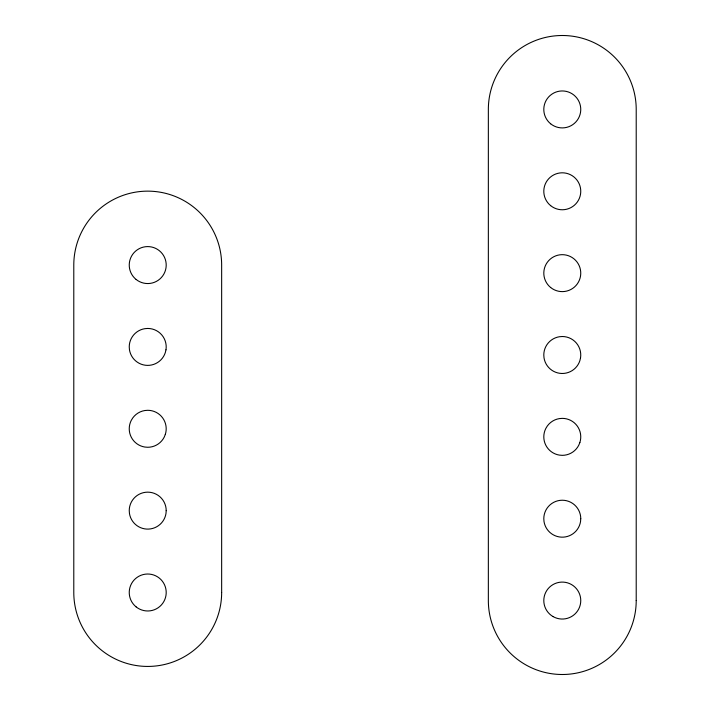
<?xml version="1.0" encoding="UTF-8"?>
<svg xmlns="http://www.w3.org/2000/svg" width="710" height="710" viewBox="0 0 710 710"><rect width="100%" height="100%" fill="white"/><g stroke="black" fill="none" stroke-linecap="round" stroke-linejoin="round"><path stroke-width="1.06" d="M166.202 510.641L165.98 513.534A18.487 18.487 0 0 1 129.468 513.534L129.238 510.641A18.487 18.487 0 0 1 147.724 492.154A18.487 18.487 0 0 1 166.202 510.641M580.762 518.708L580.531 521.601A18.487 18.487 0 0 1 544.02 521.601L543.798 518.708A18.487 18.487 0 0 1 562.276 500.23A18.487 18.487 0 0 1 580.762 518.708M165.98 349.826L165.297 352.639A18.487 18.487 0 0 1 129.468 349.826L129.238 346.933A18.487 18.487 0 0 1 144.831 328.677L147.724 328.446A18.487 18.487 0 0 1 165.98 349.826M580.531 357.893L579.857 360.715A18.487 18.487 0 0 1 544.02 357.893L543.798 355A18.487 18.487 0 0 1 559.391 336.744L562.276 336.513A18.487 18.487 0 0 1 580.531 357.893M165.297 434.493L164.188 437.174A18.487 18.487 0 0 1 147.724 447.273L144.831 447.043A18.487 18.487 0 0 1 131.252 420.391L132.77 417.924A18.487 18.487 0 0 1 144.831 410.531L147.724 410.3A18.487 18.487 0 0 1 165.297 434.493M579.857 442.57L578.748 445.25A18.487 18.487 0 0 1 562.276 455.341L559.391 455.11A18.487 18.487 0 0 1 545.812 428.467L547.321 425.991A18.487 18.487 0 0 1 559.391 418.598L562.276 418.367A18.487 18.487 0 0 1 579.857 442.57M636.213 600.562L636.213 109.438A73.938 73.938 0 0 0 562.276 35.5A73.938 73.938 0 0 0 488.347 109.438L488.347 600.562A73.938 73.938 0 0 0 562.276 674.5A73.938 73.938 0 0 0 636.213 600.562M221.653 592.495L221.653 265.079A73.938 73.938 0 0 0 147.724 191.141A73.938 73.938 0 0 0 73.787 265.079L73.787 592.495A73.938 73.938 0 0 0 147.724 666.433A73.938 73.938 0 0 0 221.653 592.495M553.037 616.573A18.487 18.487 0 0 0 580.762 600.562A18.487 18.487 0 0 0 553.037 584.561A18.487 18.487 0 0 0 553.037 616.573M550.649 287.506A18.487 18.487 0 0 0 580.531 276.039A18.487 18.487 0 0 0 555.655 255.893A18.487 18.487 0 0 0 550.649 287.506M550.649 205.651A18.487 18.487 0 0 0 580.531 194.185A18.487 18.487 0 0 0 555.655 174.03A18.487 18.487 0 0 0 550.649 205.651M550.649 123.797A18.487 18.487 0 0 0 580.531 112.322A18.487 18.487 0 0 0 555.655 92.176A18.487 18.487 0 0 0 550.649 123.797M136.089 606.864A18.487 18.487 0 0 0 165.98 595.388A18.487 18.487 0 0 0 141.095 575.242A18.487 18.487 0 0 0 136.089 606.864M136.089 279.438A18.487 18.487 0 0 0 165.98 267.963A18.487 18.487 0 0 0 141.095 247.817A18.487 18.487 0 0 0 136.089 279.438"/></g></svg>
